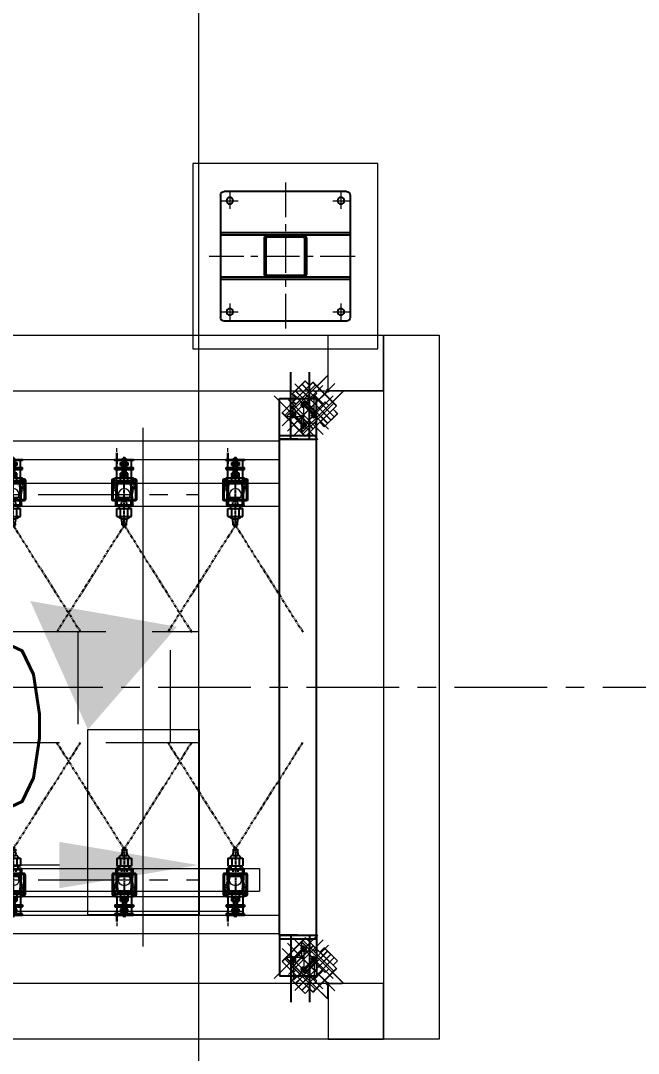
# Model space of a CAD drawing. Header units: inches. Extents: x 702888 to 852715, y 9845 to 271320.
# Drawn here: x 742349 to 744016, y 256216 to 259003 of the extents above; entities that cross this region are included whole.
import ezdxf

# ---------------------------------------------------------------- set-up
doc = ezdxf.new("R2010")
doc.units = ezdxf.units.IN
doc.header["$MEASUREMENT"] = 0
doc.header["$PDMODE"] = 34
for name, pattern in [('CENTER', [2, 1.25, -0.25, 0.25, -0.25]), ('CENTER2', [1.125, 0.75, -0.125, 0.125, -0.125]), ('CENTERX2', [4, 2.5, -0.5, 0.5, -0.5]), ('DASHED2', [0.375, 0.25, -0.125]), ('DASHEDX2', [1.5, 1, -0.5]), ('HIDDEN', [9.525, 6.35, -3.175]), ('HIDDEN2', [0.1875, 0.125, -0.0625]), ('PHANTOM', [2.5, 1.25, -0.25, 0.25, -0.25, 0.25, -0.25]), ('PHANTOM2', [31.75, 15.875, -3.175, 3.175, -3.175, 3.175, -3.175])]:
    doc.linetypes.add(name, pattern=pattern)
doc.layers.get('0').update_dxf_attribs({"lineweight": 5})
doc.layers.get('Defpoints').update_dxf_attribs({"lineweight": 5})
for name, color, linetype in [('6nb', 230, 'Continuous'), ('Nozzle', 7, 'Continuous'), ('p5', 2, 'Continuous'), ('Riser Support', 7, 'Continuous'), ('stru pipe', 120, 'Continuous')]:
    doc.layers.add(name, color=color, linetype=linetype)
doc.layers.add('chain', color=2, linetype='Continuous', lineweight=5)
doc.layers.add('cl', color=6, linetype='CENTER', lineweight=5)
doc.styles.add('s', font='simplex.shx', dxfattribs={"width": 0.8})
doc.dimstyles.new('mahesh', dxfattribs={"dimscale": 150, "dimtxt": 3, "dimasz": 2.5, "dimexe": 1, "dimexo": 1, "dimgap": 1, "dimtad": 1, "dimdec": 1, "dimzin": 12, "dimtxsty": 's', "dimcen": 2.5, "dimclrd": 1, "dimclre": 1, "dimclrt": 1, "dimadec": 0, "dimazin": 3, "dimtfac": 1, "dimtdec": 1, "dimtmove": 0, "dimatfit": 3, "dimfxl": 1.25, "dimlwd": 13, "dimlwe": 13, "dimarcsym": 0})

# ---------------------------------------------------------------- blocks, each defined once
blk = doc.blocks.new('A$C67DF10EB')
blk.add_lwpolyline([(-44.2, -101), (-44.2, 399), (455.8, 399), (455.8, -101)], close=True)
at = {"layer": 'cl', "color": 1, "linetype": 'CENTER', "ltscale": 75}
for p, q in [((205.8, -50), (205.8, 347.9)), ((0, 149), (411.7, 149))]:
    blk.add_line(p, q, dxfattribs=at)
at = {"layer": 'cl', "color": 1, "linetype": 'CENTER', "ltscale": 100}
for p, q in [((55.8, 276.8), (55.8, 321.1)), ((355.8, 276.8), (355.8, 321.1)), ((33.7, 299), (78, 299)), ((333.7, 299), (378, 299)), ((55.8, -23.2), (55.8, 21.1)), ((355.8, -23.2), (355.8, 21.1)), ((33.7, -1), (78, -1)), ((333.7, -1), (378, -1))]:
    blk.add_line(p, q, dxfattribs=at)
at = {"layer": 'p5', "linetype": 'Continuous'}
for p, q in [((30.8, -16), (30.8, 314)), ((370.8, 324), (40.8, 324)), ((380.8, -16), (380.8, 314)), ((380.8, 211.7), (30.8, 211.7)), ((380.8, 205.7), (30.8, 205.7)), ((380.8, 92.2), (30.8, 92.2)), ((380.8, 86.2), (30.8, 86.2)), ((370.8, -26), (40.8, -26))]:
    blk.add_line(p, q, dxfattribs=at)
for points in [[(262.6, 102.2), (262.6, 195.7, 0.414214), (252.6, 205.7), (159.1, 205.7, 0.414214), (149.1, 195.7), (149.1, 102.2, 0.414214), (159.1, 92.2), (252.6, 92.2, 0.414214)], [(257.8, 102), (257.8, 195.9, 0.414214), (252.8, 200.9), (158.9, 200.9, 0.414214), (153.9, 195.9), (153.9, 102, 0.414214), (158.9, 97), (252.8, 97, 0.414214)]]:
    blk.add_lwpolyline(points, format="xyb", close=True, dxfattribs=at)
for centre in [(55.8, 299), (355.8, 299), (55.8, -1), (355.8, -1)]:
    blk.add_circle(centre, 9, dxfattribs=at)
for centre, start, end in [((40.8, 314), 90, 180), ((370.8, 314), 0, 90), ((40.8, -16), 180, 270), ((370.8, -16), 270, 0)]:
    blk.add_arc(centre, 10, start, end, dxfattribs=at)
blk = doc.blocks.new('*D458')
at = {"layer": 'chain', "color": 1, "linetype": 'DASHEDX2', "lineweight": 13, "transparency": 16777216}
for p, q in [((29203.5, 21958.6), (29203.5, 21628.5)), ((31203.5, 21958.6), (31203.5, 21628.5)), ((30828.5, 21778.5), (29578.5, 21778.5))]:
    blk.add_line(p, q, dxfattribs=at)
at = {"layer": 'chain', "color": 1, "linetype": 'DASHEDX2', "transparency": 16777216}
for points in [[(29578.5, 21841), (29578.5, 21716), (29203.5, 21778.5)], [(30828.5, 21841), (30828.5, 21716), (31203.5, 21778.5)]]:
    blk.add_solid(points, dxfattribs=at)
at = {"layer": 'Defpoints', "color": 0, "linetype": 'DASHEDX2', "transparency": 16777216}
for p in [(29203.5, 22108.6), (31203.5, 22108.6), (29203.5, 21778.5)]:
    blk.add_point(p, dxfattribs=at)
at = {"layer": 'chain', "color": 1, "linetype": 'DASHEDX2', "transparency": 16777216, "insert": (30203.5, 22153.5), "char_height": 450, "attachment_point": 5, "style": 's'}
blk.add_mtext('2000', dxfattribs=at)
blk = doc.blocks.new('A$C4D81176E')
at = {"layer": 'Nozzle', "color": 2, "linetype": 'PHANTOM2', "ltscale": 0.5}
for q in [(361.3, 4.7), (361.3, -359.7)]:
    blk.add_line((73, -177.5), q, dxfattribs=at)
at = {"layer": 'Nozzle', "color": 2}
for p, q in [((-43.9, -160.2), (-44, -160.6)), ((-44, -160.6), (-44, -161)), ((-44, -194), (-44, -161)), ((-43.8, -159.8), (-43.9, -160.2)), ((-43.6, -159.4), (-43.8, -159.8)), ((-43.4, -159), (-43.6, -159.4)), ((-43.1, -158.7), (-43.4, -159)), ((-42.8, -158.4), (-43.1, -158.7)), ((-42.5, -158.1), (-42.8, -158.4)), ((-42.1, -157.9), (-42.5, -158.1)), ((-41.8, -157.7), (-42.1, -157.9)), ((-41.9, -160.5), (-42, -160.7)), ((-42, -160.7), (-42, -161)), ((-42, -194), (-42, -161)), ((-41.8, -160.3), (-41.9, -160.5)), ((-41.3, -157.6), (-41.8, -157.7)), ((-41.6, -160), (-41.8, -160.3)), ((-41.5, -159.9), (-41.6, -160)), ((-41.2, -159.7), (-41.5, -159.9)), ((-40.9, -157.5), (-41.3, -157.6)), ((-41, -159.6), (-41.2, -159.7)), ((-40.8, -159.5), (-41, -159.6)), ((-40.5, -157.5), (-40.9, -157.5)), ((-40.5, -159.5), (-40.8, -159.5)), ((17.7, -154.5), (-40.5, -157.5)), ((17.7, -156.5), (-40.5, -159.5)), ((-26.3, -156.8), (-26.3, -158.8)), ((4.2, -158.5), (4.2, -196.5)), ((16.7, -158.5), (4.2, -158.5)), ((16.9, -158.5), (16.7, -158.5)), ((17.2, -158.6), (16.9, -158.5)), ((17.4, -158.7), (17.2, -158.6)), ((17.6, -158.8), (17.4, -158.7)), ((17.8, -159), (17.6, -158.8)), ((18.1, -154.5), (17.7, -154.5)), ((17.9, -156.5), (17.7, -156.5)), ((18, -159.2), (17.8, -159)), ((18.2, -156.6), (17.9, -156.5)), ((18.1, -159.5), (18, -159.2)), ((18.5, -154.6), (18.1, -154.5)), ((18.2, -159.7), (18.1, -159.5)), ((18.4, -156.7), (18.2, -156.6)), ((18.2, -160), (18.2, -159.7)), ((18.2, -160), (18.2, -195)), ((28.2, -165), (18.2, -165)), ((18.6, -156.9), (18.4, -156.7)), ((18.9, -154.7), (18.5, -154.6)), ((18.8, -157), (18.6, -156.9)), ((18.9, -157.3), (18.8, -157)), ((19.3, -154.9), (18.9, -154.7)), ((19.1, -157.5), (18.9, -157.3)), ((19.2, -157.7), (19.1, -157.5)), ((19.2, -158), (19.2, -157.7)), ((19.2, -165), (19.2, -158)), ((19.7, -155.1), (19.3, -154.9)), ((20, -155.4), (19.7, -155.1)), ((20.3, -155.7), (20, -155.4)), ((20.5, -156), (20.3, -155.7)), ((20.8, -156.4), (20.5, -156)), ((20.9, -156.8), (20.8, -156.4)), ((21.1, -157.2), (20.9, -156.8)), ((21.2, -157.6), (21.1, -157.2)), ((21.2, -158), (21.2, -157.6)), ((21.2, -165), (21.2, -158)), ((49, -157.5), (28.2, -157.5)), ((28.2, -157.5), (28.2, -197.5)), ((49, -157.5), (49, -197.5)), ((49.6, -162.9), (49, -162.7)), ((50.3, -163), (49.6, -162.9)), ((50.9, -163.3), (50.3, -163)), ((51.5, -163.6), (50.9, -163.3)), ((52.1, -164), (51.5, -163.6)), ((52.6, -164.3), (52.1, -164)), ((53.2, -164.8), (52.6, -164.3)), ((53.7, -165.2), (53.2, -164.8)), ((54.1, -165.8), (53.7, -165.2)), ((54.5, -166.3), (54.1, -165.8)), ((54.9, -166.9), (54.5, -166.3)), ((55.2, -167.5), (54.9, -166.9)), ((-44, -194), (-44, -194.4)), ((-44, -194.4), (-43.9, -194.9)), ((-43.9, -194.9), (-43.8, -195.3)), ((-42, -194), (-42, -194.3)), ((-42, -194.3), (-41.9, -194.5)), ((-41.9, -194.5), (-41.8, -194.8)), ((-41.8, -194.8), (-41.6, -195)), ((-41.6, -195), (-41.5, -195.2)), ((28.2, -190), (18.2, -190)), ((18.2, -195.3), (18.2, -195)), ((18.2, -195.3), (18.2, -195)), ((19.2, -190), (19.2, -197)), ((21.2, -190), (21.2, -197)), ((49, -167.5), (28.2, -167.5)), ((49, -187.5), (28.2, -187.5)), ((49, -192.3), (49.6, -192.2)), ((49.6, -192.2), (50.3, -192)), ((50.3, -192), (50.9, -191.7)), ((50.9, -191.7), (51.5, -191.4)), ((51.5, -191.4), (52.1, -191.1)), ((52.1, -191.1), (52.6, -190.7)), ((52.6, -190.7), (53.2, -190.3)), ((53.2, -190.3), (53.7, -189.8)), ((53.7, -189.8), (54.1, -189.3)), ((54.1, -189.3), (54.5, -188.7)), ((54.5, -188.7), (54.9, -188.2)), ((54.9, -188.2), (55.2, -187.6)), ((55.5, -168.1), (55.2, -167.5)), ((55.2, -187.6), (55.4, -187)), ((55.4, -187), (55.6, -186.3)), ((55.6, -168.7), (55.5, -168.1)), ((55.8, -169.4), (55.6, -168.7)), ((55.6, -186.3), (55.8, -185.7)), ((56, -170.1), (55.8, -169.4)), ((55.8, -185.7), (55.9, -185)), ((55.9, -185), (56, -184.3)), ((56, -170.8), (56, -170.1)), ((56, -170.8), (56, -184.3)), ((63, -170.8), (56, -170.8)), ((63, -184.4), (56, -184.3)), ((63, -170.8), (63, -171.7)), ((73, -171.7), (63, -171.7)), ((73, -183.5), (63, -183.4)), ((63, -183.4), (63, -184.4)), ((68.7, -177.5), (73, -174.8)), ((68.7, -177.5), (73, -180.3)), ((73, -171.7), (73, -174.8)), ((73, -180.3), (73, -183.5)), ((-43.8, -195.3), (-43.6, -195.7)), ((-43.6, -195.7), (-43.4, -196)), ((-43.4, -196), (-43.1, -196.3)), ((-43.1, -196.3), (-42.8, -196.6)), ((-42.8, -196.6), (-42.5, -196.9)), ((-42.5, -196.9), (-42.1, -197.1)), ((-42.1, -197.1), (-41.8, -197.3)), ((-41.8, -197.3), (-41.3, -197.4)), ((-41.5, -195.2), (-41.2, -195.3)), ((-41.3, -197.4), (-40.9, -197.5)), ((-41.2, -195.3), (-41, -195.5)), ((-41, -195.5), (-40.8, -195.5)), ((-40.9, -197.5), (-40.5, -197.5)), ((-40.8, -195.5), (-40.5, -195.5)), ((17.7, -198.5), (-40.5, -195.5)), ((17.7, -200.5), (-40.5, -197.5)), ((-26.3, -196.2), (-26.3, -198.3)), ((16.7, -196.5), (4.2, -196.5)), ((16.7, -196.5), (16.9, -196.5)), ((16.7, -196.5), (16.9, -196.5)), ((16.9, -196.5), (17.2, -196.4)), ((16.9, -196.5), (17.2, -196.4)), ((17.2, -196.4), (17.4, -196.3)), ((17.2, -196.4), (17.4, -196.3)), ((17.4, -196.3), (17.6, -196.2)), ((17.4, -196.3), (17.6, -196.2)), ((17.6, -196.2), (17.8, -196)), ((17.6, -196.2), (17.8, -196)), ((17.7, -198.5), (17.9, -198.5)), ((17.7, -200.5), (18.1, -200.5)), ((17.8, -196), (18, -195.8)), ((17.8, -196), (18, -195.8)), ((17.9, -198.5), (18.2, -198.5)), ((18, -195.8), (18.1, -195.5)), ((18, -195.8), (18.1, -195.5)), ((18.1, -195.5), (18.2, -195.3)), ((18.1, -195.5), (18.2, -195.3)), ((18.1, -200.5), (18.5, -200.4)), ((18.2, -198.5), (18.4, -198.3)), ((18.4, -198.3), (18.6, -198.2)), ((18.5, -200.4), (18.9, -200.3)), ((18.6, -198.2), (18.8, -198)), ((18.8, -198), (18.9, -197.8)), ((18.9, -197.8), (19.1, -197.5)), ((18.9, -200.3), (19.3, -200.1)), ((19.1, -197.5), (19.2, -197.3)), ((19.2, -197.3), (19.2, -197)), ((19.3, -200.1), (19.7, -199.9)), ((19.7, -199.9), (20, -199.6)), ((20, -199.6), (20.3, -199.3)), ((20.3, -199.3), (20.5, -199)), ((20.5, -199), (20.8, -198.7)), ((20.8, -198.7), (20.9, -198.3)), ((20.9, -198.3), (21.1, -197.9)), ((21.1, -197.9), (21.2, -197.4)), ((21.2, -197.4), (21.2, -197)), ((49, -197.5), (28.2, -197.5))]:
    blk.add_line(p, q, dxfattribs=at)
at = {"layer": 'Nozzle', "color": 1, "linetype": 'CENTER2', "ltscale": 0.25}
blk.add_line((73, -177.5), (-46.9, -177.5), dxfattribs=at)
at = {"layer": 'Nozzle', "color": 8, "linetype": 'HIDDEN'}
for p, q in [((8.2, -170.5), (8.2, -184.5)), ((18.2, -170.5), (8.2, -170.5)), ((18.2, -184.5), (8.2, -184.5))]:
    blk.add_line(p, q, dxfattribs=at)
blk = doc.blocks.new('*U55')
at = {"layer": 'chain', "color": 7, "linetype": 'Continuous'}
blk.add_line((-20, -152.9, 0), (-20, -215, 0), dxfattribs=at)
at = {"layer": 'chain', "color": 5, "linetype": 'DASHEDX2'}
blk.add_line((-20, -238.1, 0), (-20, -248.1, 0), dxfattribs=at)
at = {"layer": 'chain', "color": 7, "linetype": 'Continuous'}
blk.add_circle((0, -123, 0), 16.1, dxfattribs=at)
at = {"layer": 'Riser Support', "color": 1, "linetype": 'CENTER2'}
blk.add_line((0, -139.1, 0), (0, -224.7, 0), dxfattribs=at)
at = {"layer": 'Riser Support', "color": 11}
for p, q in [((-25, -152.9, 0), (-25, -167.9, 0)), ((-25, -152.9, 0), (25, -152.9, 0)), ((-25, -160.9, 0), (25, -160.9, 0)), ((-10, -152.9, 0), (-10, -180.9, 0)), ((10, -152.9, 0), (10, -180.9, 0)), ((25, -152.9, 0), (25, -167.9, 0)), ((-25, -167.9, 0), (25, -167.9, 0)), ((-25, -190.9, 0), (-25, -195.9, 0)), ((-25, -190.9, 0), (25, -190.9, 0)), ((-20, -167.9, 0), (-20, -190.9, 0)), ((-10, -180.9, 0), (-10, -173.7, 0)), ((-10, -180.9, 0), (10, -180.9, 0)), ((10, -180.9, 0), (-10, -180.9, 0)), ((-7.5, -172.9, 0), (7.5, -172.9, 0)), ((-5, -180.9, 0), (-5, -173.7, 0)), ((-5, -189, 0), (-5, -209.2, 0)), ((-4, -195.9, 0), (-4, -180.9, 0)), ((-4, -185.9, 0), (-4, -220.9, 0)), ((4, -195.9, 0), (4, -180.9, 0)), ((4, -185.9, 0), (4, -220.9, 0)), ((5, -173.7, 0), (5, -180.9, 0)), ((5, -209.2, 0), (5, -189, 0)), ((10, -173.7, 0), (10, -180.9, 0)), ((20, -167.9, 0), (20, -190.9, 0)), ((25, -190.9, 0), (25, -195.9, 0)), ((-25, -195.9, 0), (25, -195.9, 0)), ((-10, -201.9, 0), (-10, -209.2, 0)), ((10, -201.9, 0), (-10, -201.9, 0)), ((-7.5, -209.9, 0), (7.5, -209.9, 0)), ((-4, -220.9, 0), (4, -220.9, 0)), ((10, -209.2, 0), (10, -201.9, 0))]:
    blk.add_line(p, q, dxfattribs=at)
at = {"layer": 'Riser Support'}
for p, q in [((20, -152.9, 0), (20, -215, 0)), ((-20, -195.9, 0), (-20, -235.9, 0)), ((-20, -195.9, 0), (20, -195.9, 0)), ((-20, -235.9, 0), (-20, -205.9, 0)), ((-4, -211.9, 0), (-4, -205.9, 0)), ((4, -211.9, 0), (4, -205.9, 0))]:
    blk.add_line(p, q, dxfattribs=at)
at = {"layer": 'Riser Support', "color": 11, "linetype": 'HIDDEN'}
for p, q in [((-5, -180.9, 0), (-5, -195.9, 0)), ((5, -180.9, 0), (5, -195.9, 0))]:
    blk.add_line(p, q, dxfattribs=at)
at = {"layer": 'Riser Support', "color": 1, "linetype": 'CENTER2', "ltscale": 200}
blk.add_line((0, -223.9, 0), (0, -193.9, 0), dxfattribs=at)
at = {"layer": 'Riser Support', "elevation": 0}
for points in [[(25, -165.9), (28.5, -165.9, 0.414214), (33, -161.4), (33, -110.4, 0.414214), (28.5, -105.9), (-28.5, -105.9, 0.414214), (-33, -110.4), (-33, -161.4, 0.414214), (-28.5, -165.9), (-25, -165.9)], [(25, -162.9), (28.5, -162.9, 0.414214), (30, -161.4), (30, -110.4, 0.414214), (28.5, -108.9), (-28.5, -108.9, 0.414214), (-30, -110.4), (-30, -161.4, 0.414214), (-28.5, -162.9), (-25, -162.9)]]:
    blk.add_lwpolyline(points, format="xyb", dxfattribs=at)
at = {"layer": 'Riser Support', "linetype": 'HIDDEN2', "ltscale": 0.75, "elevation": 0}
for points in [[(25, -165.9), (28.5, -165.9, 0.414214), (33, -161.4), (18, -115.4, 0.414214), (13.5, -110.9), (-13.5, -110.9, 0.414214), (-18, -115.4), (-33, -161.4, 0.414214), (-28.5, -165.9), (-25, -165.9)], [(25, -162.9), (28.5, -162.9, 0.414214), (30, -161.4), (15, -115.4, 0.414214), (13.5, -113.9), (-13.5, -113.9, 0.414214), (-15, -115.4), (-30, -161.4, 0.414214), (-28.5, -162.9), (-25, -162.9)]]:
    blk.add_lwpolyline(points, format="xyb", dxfattribs=at)
at = {"layer": 'Riser Support', "elevation": 0}
blk.add_lwpolyline([(25, -215), (-25, -215), (-25, -218), (25, -218), (25, -215)], dxfattribs=at)
at = {"layer": 'Riser Support', "color": 11}
for centre, radius, start, end in [((-7.5, -177.4, 0), 4.44, 55.6903, 124.3097), ((0, -189.5, 0), 16.6, 72.4519, 107.5481), ((7.5, -177.4, 0), 4.44, 55.6903, 124.3097), ((-7.5, -205.5, 0), 4.44, 235.6903, 304.3097), ((0, -193.4, 0), 16.6, 252.4519, 287.5481), ((7.5, -205.5, 0), 4.44, 235.6903, 304.3097)]:
    blk.add_arc(centre, radius, start, end, dxfattribs=at)
at = {"color": 0, "linetype": 'ByBlock', "lineweight": -2, "extrusion": (0, 0, -1), "xscale": -1, "zscale": -1, "rotation": 270}
blk.add_blockref('A$C4D81176E', (177.5, -113.2, 0), dxfattribs=at)
blk = doc.blocks.new('*U75')
at = {"layer": 'chain', "color": 0, "linetype": 'ByBlock', "lineweight": -2, "transparency": 16777216}
for p in [(13200, 0), (13500, 0), (13800, 0)]:
    blk.add_blockref('*U55', p, dxfattribs=at)
blk = doc.blocks.new('*U66')
at = {"layer": 'chain', "color": 7, "linetype": 'Continuous'}
blk.add_line((-20, -152.9, 0), (-20, -215, 0), dxfattribs=at)
at = {"layer": 'chain', "color": 5, "linetype": 'DASHEDX2'}
blk.add_line((-20, -238.1, 0), (-20, -248.1, 0), dxfattribs=at)
at = {"layer": 'chain', "color": 7, "linetype": 'Continuous'}
blk.add_circle((0, -123, 0), 16.1, dxfattribs=at)
at = {"layer": 'Riser Support', "color": 1, "linetype": 'CENTER2'}
blk.add_line((0, -139.1, 0), (0, -224.7, 0), dxfattribs=at)
at = {"layer": 'Riser Support', "color": 11}
for p, q in [((-25, -152.9, 0), (-25, -167.9, 0)), ((-25, -152.9, 0), (25, -152.9, 0)), ((-25, -160.9, 0), (25, -160.9, 0)), ((-10, -152.9, 0), (-10, -180.9, 0)), ((10, -152.9, 0), (10, -180.9, 0)), ((25, -152.9, 0), (25, -167.9, 0)), ((-25, -167.9, 0), (25, -167.9, 0)), ((-25, -190.9, 0), (-25, -195.9, 0)), ((-25, -190.9, 0), (25, -190.9, 0)), ((-20, -167.9, 0), (-20, -190.9, 0)), ((-10, -180.9, 0), (-10, -173.7, 0)), ((-10, -180.9, 0), (10, -180.9, 0)), ((10, -180.9, 0), (-10, -180.9, 0)), ((-7.5, -172.9, 0), (7.5, -172.9, 0)), ((-5, -180.9, 0), (-5, -173.7, 0)), ((-5, -189, 0), (-5, -209.2, 0)), ((-4, -195.9, 0), (-4, -180.9, 0)), ((-4, -185.9, 0), (-4, -220.9, 0)), ((4, -195.9, 0), (4, -180.9, 0)), ((4, -185.9, 0), (4, -220.9, 0)), ((5, -173.7, 0), (5, -180.9, 0)), ((5, -209.2, 0), (5, -189, 0)), ((10, -173.7, 0), (10, -180.9, 0)), ((20, -167.9, 0), (20, -190.9, 0)), ((25, -190.9, 0), (25, -195.9, 0)), ((-25, -195.9, 0), (25, -195.9, 0)), ((-10, -201.9, 0), (-10, -209.2, 0)), ((10, -201.9, 0), (-10, -201.9, 0)), ((-7.5, -209.9, 0), (7.5, -209.9, 0)), ((-4, -220.9, 0), (4, -220.9, 0)), ((10, -209.2, 0), (10, -201.9, 0))]:
    blk.add_line(p, q, dxfattribs=at)
at = {"layer": 'Riser Support'}
for p, q in [((20, -152.9, 0), (20, -215, 0)), ((-20, -195.9, 0), (-20, -235.9, 0)), ((-20, -195.9, 0), (20, -195.9, 0)), ((-20, -235.9, 0), (-20, -205.9, 0)), ((-4, -211.9, 0), (-4, -205.9, 0)), ((4, -211.9, 0), (4, -205.9, 0))]:
    blk.add_line(p, q, dxfattribs=at)
at = {"layer": 'Riser Support', "color": 11, "linetype": 'HIDDEN'}
for p, q in [((-5, -180.9, 0), (-5, -195.9, 0)), ((5, -180.9, 0), (5, -195.9, 0))]:
    blk.add_line(p, q, dxfattribs=at)
at = {"layer": 'Riser Support', "color": 1, "linetype": 'CENTER2', "ltscale": 200}
blk.add_line((0, -223.9, 0), (0, -193.9, 0), dxfattribs=at)
at = {"layer": 'Riser Support', "elevation": 0}
for points in [[(25, -165.9), (28.5, -165.9, 0.414214), (33, -161.4), (33, -110.4, 0.414214), (28.5, -105.9), (-28.5, -105.9, 0.414214), (-33, -110.4), (-33, -161.4, 0.414214), (-28.5, -165.9), (-25, -165.9)], [(25, -162.9), (28.5, -162.9, 0.414214), (30, -161.4), (30, -110.4, 0.414214), (28.5, -108.9), (-28.5, -108.9, 0.414214), (-30, -110.4), (-30, -161.4, 0.414214), (-28.5, -162.9), (-25, -162.9)]]:
    blk.add_lwpolyline(points, format="xyb", dxfattribs=at)
at = {"layer": 'Riser Support', "linetype": 'HIDDEN2', "ltscale": 0.75, "elevation": 0}
for points in [[(25, -165.9), (28.5, -165.9, 0.414214), (33, -161.4), (18, -115.4, 0.414214), (13.5, -110.9), (-13.5, -110.9, 0.414214), (-18, -115.4), (-33, -161.4, 0.414214), (-28.5, -165.9), (-25, -165.9)], [(25, -162.9), (28.5, -162.9, 0.414214), (30, -161.4), (15, -115.4, 0.414214), (13.5, -113.9), (-13.5, -113.9, 0.414214), (-15, -115.4), (-30, -161.4, 0.414214), (-28.5, -162.9), (-25, -162.9)]]:
    blk.add_lwpolyline(points, format="xyb", dxfattribs=at)
at = {"layer": 'Riser Support', "elevation": 0}
blk.add_lwpolyline([(25, -215), (-25, -215), (-25, -218), (25, -218), (25, -215)], dxfattribs=at)
at = {"layer": 'Riser Support', "color": 11}
for centre, radius, start, end in [((-7.5, -177.4, 0), 4.44, 55.6903, 124.3097), ((0, -189.5, 0), 16.6, 72.4519, 107.5481), ((7.5, -177.4, 0), 4.44, 55.6903, 124.3097), ((-7.5, -205.5, 0), 4.44, 235.6903, 304.3097), ((0, -193.4, 0), 16.6, 252.4519, 287.5481), ((7.5, -205.5, 0), 4.44, 235.6903, 304.3097)]:
    blk.add_arc(centre, radius, start, end, dxfattribs=at)
at = {"color": 0, "linetype": 'ByBlock', "lineweight": -2, "extrusion": (0, 0, -1), "xscale": -1, "zscale": -1, "rotation": 270}
blk.add_blockref('A$C4D81176E', (177.5, -113.2, 0), dxfattribs=at)
blk = doc.blocks.new('*U47')
at = {"layer": 'chain', "color": 0, "linetype": 'ByBlock', "lineweight": -2, "transparency": 16777216}
for p in [(13500, 0), (13800, 0)]:
    blk.add_blockref('*U66', p, dxfattribs=at)
blk = doc.blocks.new('*U60')
at = {"layer": 'chain', "color": 7, "linetype": 'Continuous'}
blk.add_line((-20, -152.9, 0), (-20, -215, 0), dxfattribs=at)
at = {"layer": 'chain', "color": 5, "linetype": 'DASHEDX2'}
blk.add_line((-20, -238.1, 0), (-20, -248.1, 0), dxfattribs=at)
at = {"layer": 'chain', "color": 7, "linetype": 'Continuous'}
blk.add_circle((0, -123, 0), 16.1, dxfattribs=at)
at = {"layer": 'Riser Support', "color": 1, "linetype": 'CENTER2'}
blk.add_line((0, -139.1, 0), (0, -224.7, 0), dxfattribs=at)
at = {"layer": 'Riser Support', "color": 11}
for p, q in [((-25, -152.9, 0), (-25, -167.9, 0)), ((-25, -152.9, 0), (25, -152.9, 0)), ((-25, -160.9, 0), (25, -160.9, 0)), ((-10, -152.9, 0), (-10, -180.9, 0)), ((10, -152.9, 0), (10, -180.9, 0)), ((25, -152.9, 0), (25, -167.9, 0)), ((-25, -167.9, 0), (25, -167.9, 0)), ((-25, -190.9, 0), (-25, -195.9, 0)), ((-25, -190.9, 0), (25, -190.9, 0)), ((-20, -167.9, 0), (-20, -190.9, 0)), ((-10, -180.9, 0), (-10, -173.7, 0)), ((-10, -180.9, 0), (10, -180.9, 0)), ((10, -180.9, 0), (-10, -180.9, 0)), ((-7.5, -172.9, 0), (7.5, -172.9, 0)), ((-5, -180.9, 0), (-5, -173.7, 0)), ((-5, -189, 0), (-5, -209.2, 0)), ((-4, -195.9, 0), (-4, -180.9, 0)), ((-4, -185.9, 0), (-4, -220.9, 0)), ((4, -195.9, 0), (4, -180.9, 0)), ((4, -185.9, 0), (4, -220.9, 0)), ((5, -173.7, 0), (5, -180.9, 0)), ((5, -209.2, 0), (5, -189, 0)), ((10, -173.7, 0), (10, -180.9, 0)), ((20, -167.9, 0), (20, -190.9, 0)), ((25, -190.9, 0), (25, -195.9, 0)), ((-25, -195.9, 0), (25, -195.9, 0)), ((-10, -201.9, 0), (-10, -209.2, 0)), ((10, -201.9, 0), (-10, -201.9, 0)), ((-7.5, -209.9, 0), (7.5, -209.9, 0)), ((-4, -220.9, 0), (4, -220.9, 0)), ((10, -209.2, 0), (10, -201.9, 0))]:
    blk.add_line(p, q, dxfattribs=at)
at = {"layer": 'Riser Support'}
for p, q in [((20, -152.9, 0), (20, -215, 0)), ((-20, -195.9, 0), (-20, -235.9, 0)), ((-20, -195.9, 0), (20, -195.9, 0)), ((-20, -235.9, 0), (-20, -205.9, 0)), ((-4, -211.9, 0), (-4, -205.9, 0)), ((4, -211.9, 0), (4, -205.9, 0))]:
    blk.add_line(p, q, dxfattribs=at)
at = {"layer": 'Riser Support', "color": 11, "linetype": 'HIDDEN'}
for p, q in [((-5, -180.9, 0), (-5, -195.9, 0)), ((5, -180.9, 0), (5, -195.9, 0))]:
    blk.add_line(p, q, dxfattribs=at)
at = {"layer": 'Riser Support', "color": 1, "linetype": 'CENTER2', "ltscale": 200}
blk.add_line((0, -223.9, 0), (0, -193.9, 0), dxfattribs=at)
at = {"layer": 'Riser Support', "elevation": 0}
for points in [[(25, -165.9), (28.5, -165.9, 0.414214), (33, -161.4), (33, -110.4, 0.414214), (28.5, -105.9), (-28.5, -105.9, 0.414214), (-33, -110.4), (-33, -161.4, 0.414214), (-28.5, -165.9), (-25, -165.9)], [(25, -162.9), (28.5, -162.9, 0.414214), (30, -161.4), (30, -110.4, 0.414214), (28.5, -108.9), (-28.5, -108.9, 0.414214), (-30, -110.4), (-30, -161.4, 0.414214), (-28.5, -162.9), (-25, -162.9)]]:
    blk.add_lwpolyline(points, format="xyb", dxfattribs=at)
at = {"layer": 'Riser Support', "linetype": 'HIDDEN2', "ltscale": 0.75, "elevation": 0}
for points in [[(25, -165.9), (28.5, -165.9, 0.414214), (33, -161.4), (18, -115.4, 0.414214), (13.5, -110.9), (-13.5, -110.9, 0.414214), (-18, -115.4), (-33, -161.4, 0.414214), (-28.5, -165.9), (-25, -165.9)], [(25, -162.9), (28.5, -162.9, 0.414214), (30, -161.4), (15, -115.4, 0.414214), (13.5, -113.9), (-13.5, -113.9, 0.414214), (-15, -115.4), (-30, -161.4, 0.414214), (-28.5, -162.9), (-25, -162.9)]]:
    blk.add_lwpolyline(points, format="xyb", dxfattribs=at)
at = {"layer": 'Riser Support', "elevation": 0}
blk.add_lwpolyline([(25, -215), (-25, -215), (-25, -218), (25, -218), (25, -215)], dxfattribs=at)
at = {"layer": 'Riser Support', "color": 11}
for centre, radius, start, end in [((-7.5, -177.4, 0), 4.44, 55.6903, 124.3097), ((0, -189.5, 0), 16.6, 72.4519, 107.5481), ((7.5, -177.4, 0), 4.44, 55.6903, 124.3097), ((-7.5, -205.5, 0), 4.44, 235.6903, 304.3097), ((0, -193.4, 0), 16.6, 252.4519, 287.5481), ((7.5, -205.5, 0), 4.44, 235.6903, 304.3097)]:
    blk.add_arc(centre, radius, start, end, dxfattribs=at)
at = {"color": 0, "linetype": 'ByBlock', "lineweight": -2, "extrusion": (0, 0, -1), "xscale": -1, "zscale": -1, "rotation": 270}
blk.add_blockref('A$C4D81176E', (177.5, -113.2, 0), dxfattribs=at)
blk = doc.blocks.new('*U70')
at = {"layer": 'chain', "color": 0, "linetype": 'ByBlock', "lineweight": -2, "transparency": 16777216}
for p in [(13200, 0), (13500, 0), (13800, 0)]:
    blk.add_blockref('*U60', p, dxfattribs=at)
blk = doc.blocks.new('*U53')
at = {"layer": 'chain', "color": 7, "linetype": 'Continuous'}
blk.add_line((-20, -152.9, 0), (-20, -215, 0), dxfattribs=at)
at = {"layer": 'chain', "color": 5, "linetype": 'DASHEDX2'}
blk.add_line((-20, -238.1, 0), (-20, -248.1, 0), dxfattribs=at)
at = {"layer": 'chain', "color": 7, "linetype": 'Continuous'}
blk.add_circle((0, -123, 0), 16.1, dxfattribs=at)
at = {"layer": 'Riser Support', "color": 1, "linetype": 'CENTER2'}
blk.add_line((0, -139.1, 0), (0, -224.7, 0), dxfattribs=at)
at = {"layer": 'Riser Support', "color": 11}
for p, q in [((-25, -152.9, 0), (-25, -167.9, 0)), ((-25, -152.9, 0), (25, -152.9, 0)), ((-25, -160.9, 0), (25, -160.9, 0)), ((-10, -152.9, 0), (-10, -180.9, 0)), ((10, -152.9, 0), (10, -180.9, 0)), ((25, -152.9, 0), (25, -167.9, 0)), ((-25, -167.9, 0), (25, -167.9, 0)), ((-25, -190.9, 0), (-25, -195.9, 0)), ((-25, -190.9, 0), (25, -190.9, 0)), ((-20, -167.9, 0), (-20, -190.9, 0)), ((-10, -180.9, 0), (-10, -173.7, 0)), ((-10, -180.9, 0), (10, -180.9, 0)), ((10, -180.9, 0), (-10, -180.9, 0)), ((-7.5, -172.9, 0), (7.5, -172.9, 0)), ((-5, -180.9, 0), (-5, -173.7, 0)), ((-5, -189, 0), (-5, -209.2, 0)), ((-4, -195.9, 0), (-4, -180.9, 0)), ((-4, -185.9, 0), (-4, -220.9, 0)), ((4, -195.9, 0), (4, -180.9, 0)), ((4, -185.9, 0), (4, -220.9, 0)), ((5, -173.7, 0), (5, -180.9, 0)), ((5, -209.2, 0), (5, -189, 0)), ((10, -173.7, 0), (10, -180.9, 0)), ((20, -167.9, 0), (20, -190.9, 0)), ((25, -190.9, 0), (25, -195.9, 0)), ((-25, -195.9, 0), (25, -195.9, 0)), ((-10, -201.9, 0), (-10, -209.2, 0)), ((10, -201.9, 0), (-10, -201.9, 0)), ((-7.5, -209.9, 0), (7.5, -209.9, 0)), ((-4, -220.9, 0), (4, -220.9, 0)), ((10, -209.2, 0), (10, -201.9, 0))]:
    blk.add_line(p, q, dxfattribs=at)
at = {"layer": 'Riser Support'}
for p, q in [((20, -152.9, 0), (20, -215, 0)), ((-20, -195.9, 0), (-20, -235.9, 0)), ((-20, -195.9, 0), (20, -195.9, 0)), ((-20, -235.9, 0), (-20, -205.9, 0)), ((-4, -211.9, 0), (-4, -205.9, 0)), ((4, -211.9, 0), (4, -205.9, 0))]:
    blk.add_line(p, q, dxfattribs=at)
at = {"layer": 'Riser Support', "color": 11, "linetype": 'HIDDEN'}
for p, q in [((-5, -180.9, 0), (-5, -195.9, 0)), ((5, -180.9, 0), (5, -195.9, 0))]:
    blk.add_line(p, q, dxfattribs=at)
at = {"layer": 'Riser Support', "color": 1, "linetype": 'CENTER2', "ltscale": 200}
blk.add_line((0, -223.9, 0), (0, -193.9, 0), dxfattribs=at)
at = {"layer": 'Riser Support', "elevation": 0}
for points in [[(25, -165.9), (28.5, -165.9, 0.414214), (33, -161.4), (33, -110.4, 0.414214), (28.5, -105.9), (-28.5, -105.9, 0.414214), (-33, -110.4), (-33, -161.4, 0.414214), (-28.5, -165.9), (-25, -165.9)], [(25, -162.9), (28.5, -162.9, 0.414214), (30, -161.4), (30, -110.4, 0.414214), (28.5, -108.9), (-28.5, -108.9, 0.414214), (-30, -110.4), (-30, -161.4, 0.414214), (-28.5, -162.9), (-25, -162.9)]]:
    blk.add_lwpolyline(points, format="xyb", dxfattribs=at)
at = {"layer": 'Riser Support', "linetype": 'HIDDEN2', "ltscale": 0.75, "elevation": 0}
for points in [[(25, -165.9), (28.5, -165.9, 0.414214), (33, -161.4), (18, -115.4, 0.414214), (13.5, -110.9), (-13.5, -110.9, 0.414214), (-18, -115.4), (-33, -161.4, 0.414214), (-28.5, -165.9), (-25, -165.9)], [(25, -162.9), (28.5, -162.9, 0.414214), (30, -161.4), (15, -115.4, 0.414214), (13.5, -113.9), (-13.5, -113.9, 0.414214), (-15, -115.4), (-30, -161.4, 0.414214), (-28.5, -162.9), (-25, -162.9)]]:
    blk.add_lwpolyline(points, format="xyb", dxfattribs=at)
at = {"layer": 'Riser Support', "elevation": 0}
blk.add_lwpolyline([(25, -215), (-25, -215), (-25, -218), (25, -218), (25, -215)], dxfattribs=at)
at = {"layer": 'Riser Support', "color": 11}
for centre, radius, start, end in [((-7.5, -177.4, 0), 4.44, 55.6903, 124.3097), ((0, -189.5, 0), 16.6, 72.4519, 107.5481), ((7.5, -177.4, 0), 4.44, 55.6903, 124.3097), ((-7.5, -205.5, 0), 4.44, 235.6903, 304.3097), ((0, -193.4, 0), 16.6, 252.4519, 287.5481), ((7.5, -205.5, 0), 4.44, 235.6903, 304.3097)]:
    blk.add_arc(centre, radius, start, end, dxfattribs=at)
at = {"color": 0, "linetype": 'ByBlock', "lineweight": -2, "extrusion": (0, 0, -1), "xscale": -1, "zscale": -1, "rotation": 270}
blk.add_blockref('A$C4D81176E', (177.5, -113.2, 0), dxfattribs=at)
blk = doc.blocks.new('*U57')
at = {"layer": 'chain', "color": 0, "linetype": 'ByBlock', "lineweight": -2, "transparency": 16777216}
for p in [(13500, 0), (13800, 0)]:
    blk.add_blockref('*U53', p, dxfattribs=at)
blk = doc.blocks.new('A$C76b9bb42')
for p, q in [((15028.5667, 23208.6232), (31853.5667, 23208.6232)), ((31853.5667, 23208.6232), (31853.5667, 21308.6232)), ((31203.5667, 23108.6232), (31203.5667, 21408.6232)), ((15178.5667, 23058.6232), (31703.5667, 23058.6232)), ((31703.5667, 23058.6232), (31703.5667, 21458.6232)), ((31053.5667, 22958.6232), (31053.5667, 21558.6232)), ((31703.5667, 21458.6232), (15178.5667, 21458.6232)), ((31853.5667, 21308.6232), (15028.5667, 21308.6232))]:
    blk.add_line(p, q)
at = {"color": 3}
for p, q in [((31553.5667, 23208.6232), (31703.5667, 23208.6232)), ((31553.5667, 23058.6232), (31553.5667, 23208.6232)), ((31703.5667, 23208.6232), (31703.5667, 23058.6232)), ((31512.6116, 23081.9029), (31429.5265, 22998.8178)), ((31553.9088, 23101.0482), (31439.863, 22988.8272)), ((31442.2669, 22990.3201), (31551.1614, 23099.2145)), ((31513.0823, 23081.9438), (31450.7135, 23020.573)), ((31491.7644, 23085.0724), (31456.4091, 23049.717)), ((31492.2614, 23085.2814), (31456.622, 23050.2123)), ((31503.7727, 23073.064), (31491.7644, 23085.0724)), ((31504.1725, 23073.1766), (31492.2614, 23085.2814)), ((31519.6826, 23074.8318), (31512.6116, 23081.9029)), ((31520.0961, 23074.816), (31513.0823, 23081.9438)), ((31553.2827, 23097.0932), (31551.1614, 23099.2145)), ((31553.2827, 23097.0932), (31553.2827, 23063.1521)), ((31519.6826, 23074.8318), (31436.5976, 22991.7468)), ((31520.0961, 23074.816), (31457.7273, 23013.4451)), ((31463.4801, 22969.1069), (31572.3746, 23078.0013)), ((31484.3273, 23039.4765), (31465.2479, 23058.5559)), ((31552.5032, 22970.5941), (31465.5319, 23058.9796)), ((31561.413, 22979.3614), (31474.4417, 23067.7468)), ((31595.9917, 23058.281), (31481.9459, 22946.06)), ((31553.5667, 23058.6232), (31482.288, 22988.485)), ((31553.2827, 23058.9094), (31482.572, 22988.1988)), ((31502.005, 23057.1541), (31482.9256, 23076.2336)), ((31570.3228, 22988.1286), (31483.3515, 23076.5141)), ((31484.6933, 22947.8937), (31593.5878, 23056.7881)), ((31513.3312, 23061.3843), (31523.2307, 23051.4848)), ((31703.5667, 23058.6232), (31553.5667, 23058.6232)), ((31553.9898, 23055.3739), (31557.5253, 23058.9094)), ((31557.5253, 23058.9094), (31591.4665, 23058.9094)), ((31591.4665, 23058.9094), (31593.5878, 23056.7881)), ((31468.4174, 23037.7087), (31456.4091, 23049.717)), ((31468.5332, 23038.1075), (31456.622, 23050.2123)), ((31466.6496, 23021.7988), (31459.5785, 23028.8699)), ((31466.6371, 23022.2124), (31459.6233, 23029.3402)), ((31480.0971, 23028.1503), (31489.9966, 23018.2508)), ((31489.9966, 23018.2508), (31523.2307, 23051.4848)), ((31493.1786, 23048.3028), (31490.0673, 23051.4141)), ((31493.379, 23048.5016), (31490.2929, 23051.6379)), ((31512.6241, 22995.6234), (31545.8581, 23028.8574)), ((31517.5738, 23045.828), (31540.2012, 23023.2005)), ((31545.8581, 23028.8574), (31555.7576, 23018.9579)), ((31569.205, 23025.3094), (31486.12, 22942.2243)), ((31576.2761, 23018.2383), (31493.1911, 22935.1533)), ((31495.6535, 23023.9077), (31518.2809, 23001.2802)), ((31569.2175, 23024.8958), (31506.8488, 22963.5249)), ((31576.2313, 23017.7679), (31513.8626, 22956.3971)), ((31542.4757, 22998.6066), (31545.5618, 22995.4703)), ((31542.6761, 22998.8054), (31545.7873, 22995.6941)), ((31570.6068, 22988.5523), (31551.5274, 23007.6317)), ((31567.3215, 23009.0007), (31579.2327, 22996.8959)), ((31567.4373, 23009.3995), (31579.4456, 22997.3911)), ((31569.205, 23025.3094), (31576.2761, 23018.2383)), ((31569.2175, 23024.8958), (31576.2313, 23017.7679)), ((31482.288, 22988.485), (31439.863, 22988.8272)), ((31444.3882, 22988.1988), (31442.2669, 22990.3201)), ((31478.3294, 22988.1988), (31444.3882, 22988.1988)), ((31478.3294, 22988.1988), (31481.8649, 22991.7343)), ((31481.9459, 22946.06), (31482.288, 22988.485)), ((31482.572, 22983.9561), (31486.1075, 22987.4917)), ((31482.572, 22983.9561), (31482.572, 22950.015)), ((31512.6241, 22995.6234), (31522.5235, 22985.7239)), ((31515.7586, 22972.2922), (31522.7724, 22965.1643)), ((31516.172, 22972.2764), (31523.2431, 22965.2053)), ((31531.6822, 22973.9316), (31543.5933, 22961.8268)), ((31532.082, 22974.0441), (31544.0903, 22962.0358)), ((31552.9291, 22970.8746), (31533.8497, 22989.9541)), ((31579.2327, 22996.8959), (31543.5933, 22961.8268)), ((31579.4456, 22997.3911), (31544.0903, 22962.0358)), ((31482.572, 22950.015), (31484.6933, 22947.8937)), ((31576.2761, 21499.008), (31493.1911, 21582.0931)), ((31463.4801, 21548.1395), (31572.3746, 21439.245)), ((31595.9917, 21458.9653), (31481.9459, 21571.1863)), ((31481.9459, 21571.1863), (31482.288, 21528.7613)), ((31482.572, 21567.2313), (31484.6933, 21569.3527)), ((31482.572, 21533.2902), (31482.572, 21567.2313)), ((31484.6933, 21569.3527), (31593.5878, 21460.4582)), ((31569.205, 21491.937), (31486.12, 21575.022)), ((31569.2175, 21492.3505), (31506.8488, 21553.7214)), ((31576.2313, 21499.4784), (31513.8626, 21560.8493)), ((31515.7586, 21544.9542), (31522.7724, 21552.082)), ((31516.172, 21544.97), (31523.2431, 21552.041)), ((31531.6822, 21543.3147), (31543.5933, 21555.4195)), ((31532.082, 21543.2022), (31544.0903, 21555.2105)), ((31579.2327, 21520.3504), (31543.5933, 21555.4195)), ((31579.4456, 21519.8552), (31544.0903, 21555.2105)), ((31519.6826, 21442.4145), (31436.5976, 21525.4996)), ((31482.288, 21528.7613), (31439.863, 21528.4192)), ((31553.9088, 21416.1981), (31439.863, 21528.4192)), ((31444.3882, 21529.0476), (31442.2669, 21526.9263)), ((31442.2669, 21526.9263), (31551.1614, 21418.0318)), ((31478.3294, 21529.0476), (31444.3882, 21529.0476)), ((31552.5032, 21546.6522), (31465.5319, 21458.2668)), ((31561.413, 21537.885), (31474.4417, 21449.4995)), ((31478.3294, 21529.0476), (31481.8649, 21525.512)), ((31553.5667, 21458.6232), (31482.288, 21528.7613)), ((31482.572, 21533.2902), (31486.1075, 21529.7547)), ((31553.2827, 21458.3369), (31482.572, 21529.0476)), ((31570.3228, 21529.1177), (31483.3515, 21440.7322)), ((31512.6241, 21521.623), (31522.5235, 21531.5225)), ((31512.6241, 21521.623), (31545.8581, 21488.3889)), ((31552.9291, 21546.3717), (31533.8497, 21527.2923)), ((31542.4757, 21518.6398), (31545.5618, 21521.776)), ((31542.6761, 21518.441), (31545.7873, 21521.5523)), ((31570.6068, 21528.694), (31551.5274, 21509.6146)), ((31567.3215, 21508.2457), (31579.2327, 21520.3504)), ((31512.6116, 21435.3435), (31429.5265, 21518.4285)), ((31513.0823, 21435.3025), (31450.7135, 21496.6734)), ((31520.0961, 21442.4304), (31457.7273, 21503.8012)), ((31466.6496, 21495.4476), (31459.5785, 21488.3765)), ((31466.6371, 21495.034), (31459.6233, 21487.9061)), ((31480.0971, 21489.096), (31489.9966, 21498.9955)), ((31489.9966, 21498.9955), (31523.2307, 21465.7615)), ((31495.6535, 21493.3387), (31518.2809, 21515.9661)), ((31517.5738, 21471.4184), (31540.2012, 21494.0458)), ((31545.8581, 21488.3889), (31555.7576, 21498.2884)), ((31567.4373, 21507.8468), (31579.4456, 21519.8552)), ((31569.205, 21491.937), (31576.2761, 21499.008)), ((31569.2175, 21492.3505), (31576.2313, 21499.4784)), ((31468.4174, 21479.5376), (31456.4091, 21467.5293)), ((31491.7644, 21432.1739), (31456.4091, 21467.5293)), ((31468.5332, 21479.1388), (31456.622, 21467.034)), ((31492.2614, 21431.965), (31456.622, 21467.034)), ((31484.3273, 21477.7699), (31465.2479, 21458.6905)), ((31493.1786, 21468.9435), (31490.0673, 21465.8323)), ((31493.379, 21468.7447), (31490.2929, 21465.6085)), ((31513.3312, 21455.862), (31523.2307, 21465.7615)), ((31502.005, 21460.0922), (31482.9256, 21441.0128)), ((31503.7727, 21444.1823), (31491.7644, 21432.1739)), ((31504.1725, 21444.0698), (31492.2614, 21431.965)), ((31519.6826, 21442.4145), (31512.6116, 21435.3435)), ((31520.0961, 21442.4304), (31513.0823, 21435.3025)), ((31553.2827, 21420.1531), (31553.2827, 21454.0943)), ((31703.5667, 21458.6232), (31553.5667, 21458.6232)), ((31553.5667, 21458.6232), (31553.5667, 21308.6232)), ((31703.5667, 21458.6232), (31553.5667, 21458.6232)), ((31553.5667, 21458.6232), (31553.5667, 21308.6232)), ((31703.5667, 21458.6232), (31553.5667, 21458.6232)), ((31553.9898, 21461.8724), (31557.5253, 21458.3369)), ((31557.5253, 21458.3369), (31591.4665, 21458.3369)), ((31591.4665, 21458.3369), (31593.5878, 21460.4582)), ((31703.5667, 21308.6232), (31703.5667, 21458.6232)), ((31703.5667, 21308.6232), (31703.5667, 21458.6232)), ((31553.2827, 21420.1531), (31551.1614, 21418.0318)), ((31553.5667, 21308.6232), (31703.5667, 21308.6232)), ((31553.5667, 21308.6232), (31703.5667, 21308.6232))]:
    blk.add_line(p, q, dxfattribs=at)
at = {"color": 1, "linetype": 'CENTERX2', "ltscale": 100}
for p, q in [((31539.1406, 23073.0516), (31440.7256, 22974.6366)), ((31474.0867, 23067.3947), (31464.3142, 23077.1673)), ((31561.768, 22979.7135), (31474.0867, 23067.3947)), ((31474.0867, 23067.3947), (31561.768, 22979.7135)), ((31408.3258, 23044.7673), (31526.2664, 22926.8267)), ((31514.6499, 23048.5609), (31429.8926, 22963.8036)), ((31528.7921, 23034.4188), (31444.0347, 22949.6614)), ((31446.9586, 23034.4188), (31540.4085, 22940.9688)), ((31459.591, 22993.5021), (31459.591, 23048.5609)), ((31461.1007, 23048.5609), (31554.5507, 22955.111)), ((31567.4248, 23044.7673), (31469.0099, 22946.3523)), ((31519.6951, 22989.9665), (31484.3398, 23025.3219)), ((31521.4629, 22991.7343), (31486.1075, 23027.0896)), ((31516.1596, 22993.5021), (31516.1596, 23048.5609)), ((31493.1786, 22963.45), (31457.8233, 22998.8054)), ((31545.8581, 23023.2005), (31458.1768, 22935.5193)), ((31505.553, 22975.8244), (31470.1976, 23011.1797)), ((31517.9274, 22988.1988), (31482.572, 23023.5541)), ((31487.8753, 22965.2178), (31487.8753, 23021.7863)), ((31489.6431, 22959.9145), (31454.2877, 22995.2698)), ((31491.4108, 22961.6823), (31456.0555, 22997.0376)), ((16371.5667, 22778.6232), (31203.523, 22778.6232)), ((19095.3667, 22258.6232), (34602.5411, 22258.6232)), ((16371.5667, 21738.6232), (31203.523, 21738.6232)), ((31408.3258, 21472.479), (31526.2664, 21590.4196)), ((31446.9586, 21482.8275), (31540.4085, 21576.2775)), ((31545.8581, 21494.0458), (31458.1768, 21581.727)), ((31514.6499, 21468.6854), (31429.8926, 21553.4428)), ((31528.7921, 21482.8275), (31444.0347, 21567.5849)), ((31489.6431, 21557.3318), (31454.2877, 21521.9765)), ((31491.4108, 21555.5641), (31456.0555, 21520.2087)), ((31493.1786, 21553.7963), (31457.8233, 21518.441)), ((31461.1007, 21468.6854), (31554.5507, 21562.1354)), ((31567.4248, 21472.479), (31469.0099, 21570.894)), ((31487.8753, 21552.0285), (31487.8753, 21495.46)), ((31539.1406, 21444.1948), (31440.7256, 21542.6097)), ((31459.591, 21523.7443), (31459.591, 21468.6854)), ((31505.553, 21541.4219), (31470.1976, 21506.0666)), ((31561.768, 21537.5329), (31474.0867, 21449.8516)), ((31474.0867, 21449.8516), (31561.768, 21537.5329)), ((31517.9274, 21529.0476), (31482.572, 21493.6922)), ((31519.6951, 21527.2798), (31484.3398, 21491.9245)), ((31521.4629, 21525.512), (31486.1075, 21490.1567)), ((31516.1596, 21523.7443), (31516.1596, 21468.6854)), ((31474.0867, 21449.8516), (31464.3142, 21440.0791))]:
    blk.add_line(p, q, dxfattribs=at)
at = {"color": 1, "linetype": 'DASHED2', "ltscale": 1000}
for p, q in [((30878.5667, 22408.6232), (30878.5667, 22108.6232)), ((31128.5667, 22108.6232), (31128.5667, 22408.6232))]:
    blk.add_line(p, q, dxfattribs=at)
blk.add_lwpolyline([(31203.523, 22108.6232), (17203.523, 22108.6232), (17203.523, 22408.6232), (31203.523, 22408.6232)], close=True, dxfattribs=at)
blk.add_lwpolyline([(30905.4154, 21644.2169), (30905.4154, 22144.2169), (31205.4154, 22144.2169), (31205.4154, 21644.2169)], close=True)
at = {"layer": '6nb'}
for p, q in [((31453.5667, 22928.6232), (31453.5667, 23108.6232)), ((31503.5667, 22928.6232), (31503.5667, 23108.6232)), ((31482.288, 22988.485), (31450.7135, 23020.573)), ((31482.288, 22988.485), (31513.8626, 22956.3971)), ((31453.5667, 21588.6232), (31453.5667, 21408.6232)), ((31503.5667, 21588.6232), (31503.5667, 21408.6232)), ((31482.288, 21528.7613), (31513.8626, 21560.8493)), ((31482.288, 21528.7613), (31450.7135, 21496.6734))]:
    blk.add_line(p, q, dxfattribs=at)
at = {"layer": 'chain', "color": 3}
for p, q in [((31203.523, 26077.955), (31203.523, 12868.6232)), ((16516.9569, 22809.6232), (31422.4679, 22809.6232)), ((16516.9569, 22747.6232), (31422.4679, 22747.6232)), ((16516.9569, 21769.6232), (31368.6328, 21769.6232)), ((16516.9569, 21707.6232), (31368.6328, 21707.6232))]:
    blk.add_line(p, q, dxfattribs=at)
at = {"layer": 'chain', "color": 7, "linetype": 'Continuous'}
for p, q in [((31703.5667, 23058.6232), (31703.5667, 23208.6232)), ((31368.6328, 21769.6232), (31368.6328, 21707.6232)), ((17183.523, 21693.7232), (31323.523, 21693.7232)), ((17183.523, 21653.7232), (31323.523, 21653.7232)), ((31703.5667, 21458.6232), (31703.5667, 21308.6232)), ((31703.5667, 21458.6232), (31703.5667, 21308.6232))]:
    blk.add_line(p, q, dxfattribs=at)
at = {"layer": 'chain', "color": 5, "linetype": 'DASHEDX2'}
for p, q in [((16984.5781, 22923.6232), (31422.4679, 22923.6232)), ((16984.5781, 22873.6232), (31422.4679, 22873.6232)), ((16984.5781, 21643.6232), (31422.4679, 21643.6232)), ((16984.5781, 21593.6232), (31422.4679, 21593.6232))]:
    blk.add_line(p, q, dxfattribs=at)
at = {"layer": 'chain', "color": 1}
blk.add_line((29661.7667, 22258.6232), (30854.783, 22258.6232), dxfattribs=at)
blk.add_solid([(31145.773, 22421.9166), (30905.4154, 22144.2169), (30749.8725, 22491.1141)], dxfattribs=at)
at = {"layer": 'stru pipe'}
for p, q in [((31576.2761, 23018.2383), (31512.6116, 23081.9029)), ((31553.9898, 23055.3739), (31549.7472, 23059.6165)), ((31422.4679, 22928.0094), (31422.4679, 23038.0094)), ((31422.4679, 23038.0094), (31522.4679, 23038.0094)), ((31486.1075, 23027.0896), (31482.572, 23023.5541)), ((31522.4679, 22928.0094), (31522.4679, 23038.0094)), ((31493.1911, 22935.1533), (31429.5265, 22998.8178)), ((31457.8233, 22998.8054), (31454.2877, 22995.2698)), ((31493.1786, 23020.0186), (31489.6431, 23016.483)), ((31514.3918, 22998.8054), (31510.8563, 22995.2698)), ((31464.8943, 22991.7343), (31461.3588, 22988.1988)), ((31486.1075, 22987.4917), (31481.8649, 22991.7343)), ((31486.1075, 22970.5211), (31482.572, 22966.9856)), ((31521.4629, 22991.7343), (31517.9274, 22988.1988)), ((31493.1786, 22963.45), (31489.6431, 22959.9145)), ((31422.4679, 22938.0094), (31522.4679, 22938.0094)), ((31472.4679, 22928.0094), (31422.4679, 22928.0094)), ((31422.4679, 22928.0094), (31522.4679, 22928.0094)), ((31422.4679, 21589.2369), (31422.4679, 22928.0094)), ((31522.4679, 21589.2369), (31522.4679, 22928.0094)), ((31472.4679, 21589.2369), (31422.4679, 21589.2369)), ((31422.4679, 21589.2369), (31422.4679, 21479.2369)), ((31422.4679, 21589.2369), (31522.4679, 21589.2369)), ((31422.4679, 21579.2369), (31522.4679, 21579.2369)), ((31493.1911, 21582.0931), (31429.5265, 21518.4285)), ((31522.4679, 21589.2369), (31522.4679, 21479.2369)), ((31486.1075, 21546.7252), (31482.572, 21550.2608)), ((31493.1786, 21553.7963), (31489.6431, 21557.3318)), ((31457.8233, 21518.441), (31454.2877, 21521.9765)), ((31464.8943, 21525.512), (31461.3588, 21529.0476)), ((31486.1075, 21529.7547), (31481.8649, 21525.512)), ((31514.3918, 21518.441), (31510.8563, 21521.9765)), ((31521.4629, 21525.512), (31517.9274, 21529.0476)), ((31486.1075, 21490.1567), (31482.572, 21493.6922)), ((31493.1786, 21497.2278), (31489.6431, 21500.7633)), ((31576.2761, 21499.008), (31512.6116, 21435.3435)), ((31422.4679, 21479.2369), (31522.4679, 21479.2369)), ((31553.9898, 21461.8724), (31549.7472, 21457.6298))]:
    blk.add_line(p, q, dxfattribs=at)
at = {"layer": 'stru pipe', "linetype": 'PHANTOM'}
for p, q in [((31553.2827, 23063.1521), (31549.7472, 23059.6165)), ((31520.4022, 23003.4016), (31512.6241, 22995.6234)), ((31520.4022, 21513.8448), (31512.6241, 21521.623)), ((31553.2827, 21454.0943), (31549.7472, 21457.6298))]:
    blk.add_line(p, q, dxfattribs=at)
at = {"layer": 'stru pipe'}
for centre in [(31487.8753, 23021.7863), (31459.591, 22993.5021), (31516.1596, 22993.5021), (31487.8753, 22965.2178), (31487.8753, 21552.0285), (31459.591, 21523.7443), (31516.1596, 21523.7443), (31487.8753, 21495.46)]:
    blk.add_circle(centre, 4, dxfattribs=at)
for centre, start, end in [((31487.8753, 23021.7863), 315, 225), ((31489.6431, 23023.5541), 315, 135), ((31459.591, 22993.5021), 315, 225), ((31461.3588, 22995.2698), 315, 135), ((31486.1075, 23020.0186), 135, 315), ((31516.1596, 22993.5021), 315, 225), ((31517.9274, 22995.2698), 315, 135), ((31457.8233, 22991.7343), 135, 315), ((31487.8753, 22965.2178), 315, 225), ((31489.6431, 22966.9856), 315, 135), ((31514.3918, 22991.7343), 135, 315), ((31486.1075, 22963.45), 135, 315), ((31486.1075, 21553.7963), 45, 225), ((31487.8753, 21552.0285), 135, 45), ((31489.6431, 21550.2608), 225, 45), ((31457.8233, 21525.512), 45, 225), ((31459.591, 21523.7443), 135, 45), ((31461.3588, 21521.9765), 225, 45), ((31514.3918, 21525.512), 45, 225), ((31516.1596, 21523.7443), 135, 45), ((31517.9274, 21521.9765), 225, 45), ((31486.1075, 21497.2278), 45, 225), ((31487.8753, 21495.46), 135, 45), ((31489.6431, 21493.6922), 225, 45)]:
    blk.add_arc(centre, 5, start, end, dxfattribs=at)
at = {"color": 1, "xscale": -1, "rotation": 180}
blk.add_blockref('A$C67DF10EB', (31232.6797, 23570.8422), dxfattribs=at)
at = {"layer": 'chain', "color": 7, "linetype": 'Continuous', "xscale": -1, "rotation": 180}
for name, p in [('*U57', (17203.523, 22655.5754, 0)), ('*U70', (17503.523, 22655.5754, 0))]:
    blk.add_blockref(name, p, dxfattribs=at)
at = {"layer": 'chain', "color": 7, "linetype": 'Continuous'}
for name, p in [('*U47', (17203.523, 21861.671, 0)), ('*U75', (17503.523, 21861.671, 0))]:
    blk.add_blockref(name, p, dxfattribs=at)
at = {"layer": 'chain', "color": 5, "linetype": 'DASHEDX2'}
dim = blk.add_linear_dim(base=(29203.523, 21778.4976), p1=(31203.523, 22108.6232), p2=(29203.523, 22108.6232), dimstyle='mahesh', override={"dimfxl": 0.35}, dxfattribs=at)
dim.commit()
dim.dimension.update_dxf_attribs({"geometry": '*D458', "text_midpoint": (30203.523, 22153.4976)})

msp = doc.modelspace()

# ---------------------------------------------------------------- block references
at = {"layer": 'chain', "color": 1}
msp.add_blockref('A$C76b9bb42', (711625.145, 234945.321), dxfattribs=at)

doc.saveas('drawing.dxf')
